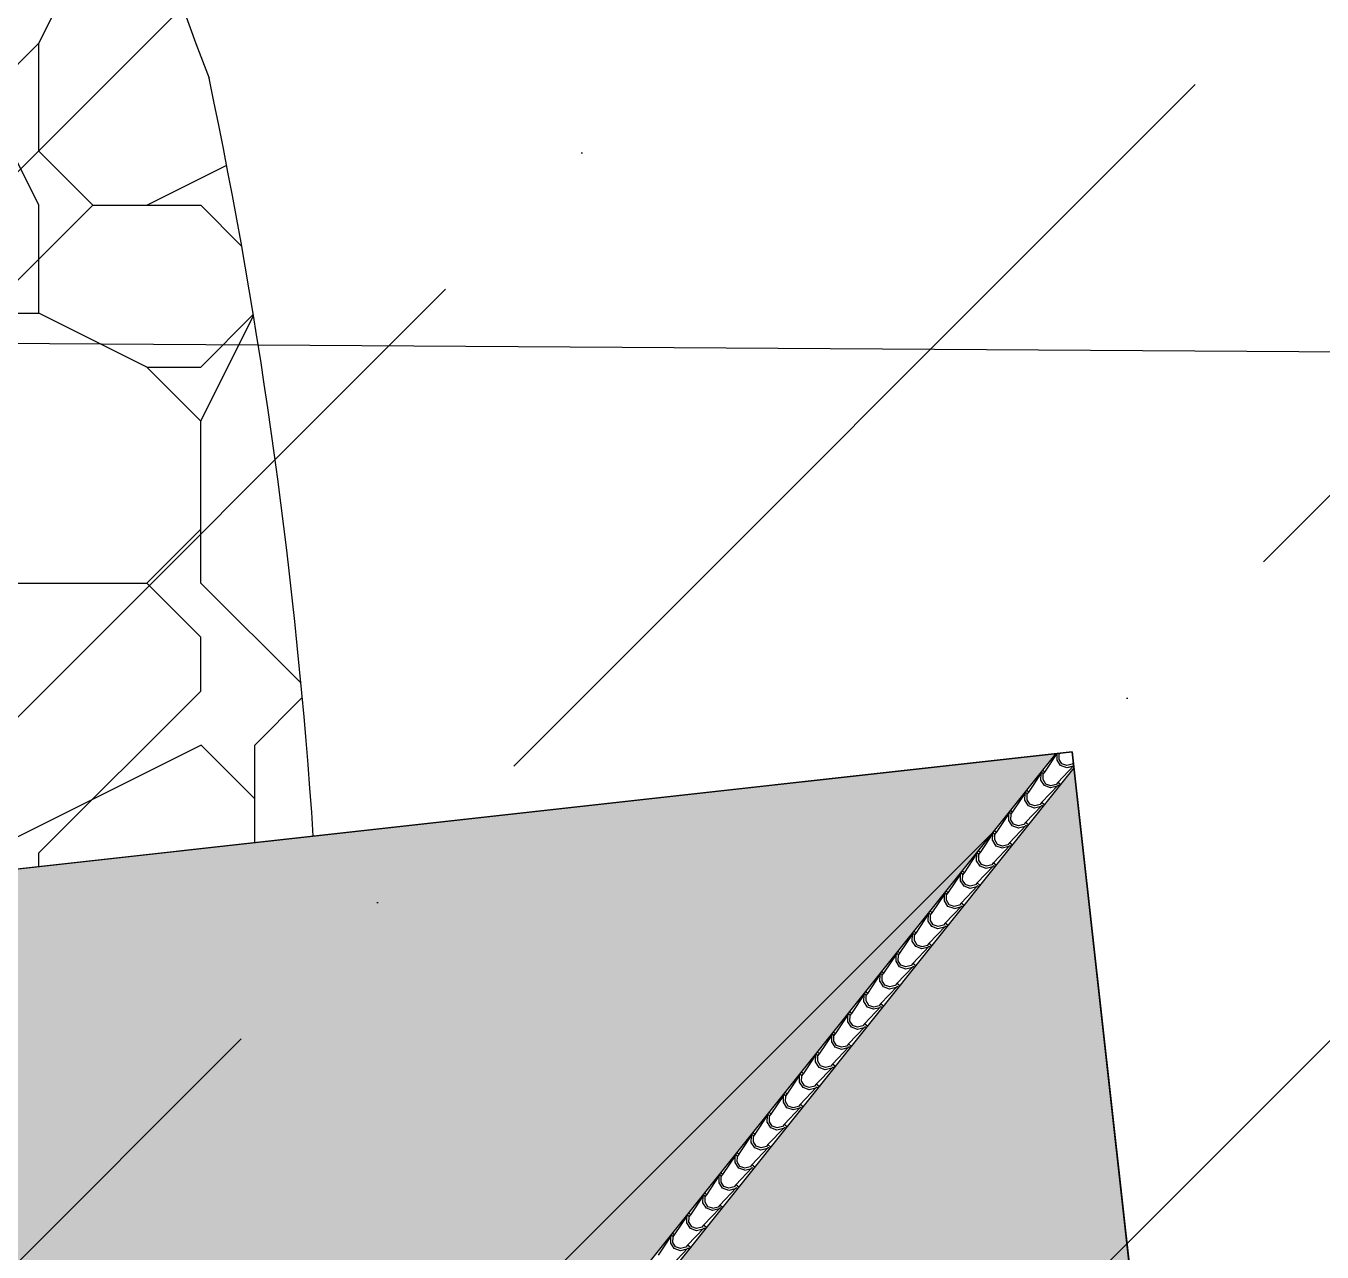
# Model space of a CAD drawing. Header units: millimetres. Extents: x 648844 to 649530, y 1246379 to 1246752.
# Drawn here: x 649294.03 to 649302.43, y 1246489.38 to 1246497.33 of the extents above; entities that cross this region are included whole.
import ezdxf

# ---------------------------------------------------------------- set-up
doc = ezdxf.new("R2010")
doc.units = ezdxf.units.MM
doc.header["$LTSCALE"] = 20
doc.header["$MEASUREMENT"] = 0
doc.layers.get('0').update_dxf_attribs({"linetype": 'CONTINUOUS'})
for name, color, linetype in [('acera', 8, 'CONTINUOUS'), ('quebrada', 5, 'CONTINUOUS'), ('TECHO', 30, 'CONTINUOUS')]:
    doc.layers.add(name, color=color, linetype=linetype)

# ---------------------------------------------------------------- blocks, each defined once
blk = doc.blocks.new('TEJA45')
at = {"layer": 'TECHO'}
for p, q in [((-2.8335, -1.4263), (-2.9517, -1.3271)), ((-3.0274, -1.4027), (-2.9281, -1.5209)), ((-2.8832, -1.4145), (-2.921, -1.4334)), ((-2.8396, -1.4203), (-2.8833, -1.4144)), ((-2.8452, -1.4334), (-2.8807, -1.4287)), ((-2.8256, -1.4184), (-2.8336, -1.4263)), ((-2.8161, -1.4278), (-2.8336, -1.4452)), ((-2.9401, -1.4711), (-2.9342, -1.5148)), ((-2.921, -1.4334), (-2.9399, -1.4712)), ((-2.9281, -1.5209), (-2.9186, -1.5114)), ((-2.9257, -1.4738), (-2.921, -1.5092)), ((-2.9114, -1.443), (-2.9255, -1.4738)), ((-2.921, -1.509), (-2.9092, -1.5209)), ((-2.8807, -1.4288), (-2.9114, -1.443)), ((-2.8336, -1.4452), (-2.8454, -1.4334)), ((-2.7154, -1.5445), (-2.8335, -1.4452)), ((-2.9281, -1.5209), (-2.9316, -1.5244)), ((-2.9186, -1.5303), (-2.9222, -1.5339)), ((-2.9092, -1.5209), (-2.9186, -1.5303)), ((-2.9092, -1.5209), (-2.81, -1.639)), ((-2.8219, -1.5892), (-2.816, -1.633)), ((-2.8028, -1.5515), (-2.8217, -1.5894)), ((-2.8075, -1.5919), (-2.8028, -1.6274)), ((-2.7932, -1.5612), (-2.8074, -1.5919)), ((-2.765, -1.5327), (-2.8029, -1.5516)), ((-2.7625, -1.547), (-2.7932, -1.5612)), ((-2.7214, -1.5385), (-2.7651, -1.5325)), ((-2.7271, -1.5516), (-2.7625, -1.5469)), ((-2.7154, -1.5634), (-2.7272, -1.5516)), ((-2.7074, -1.5365), (-2.7154, -1.5445)), ((-2.698, -1.546), (-2.7154, -1.5634)), ((-2.5972, -1.6626), (-2.7154, -1.5634)), ((-2.8099, -1.639), (-2.8135, -1.6426)), ((-2.8099, -1.639), (-2.8005, -1.6296)), ((-2.8005, -1.6485), (-2.804, -1.652)), ((-2.8028, -1.6272), (-2.791, -1.639)), ((-2.791, -1.639), (-2.8005, -1.6485)), ((-2.7911, -1.639), (-2.6918, -1.7572)), ((-2.6847, -1.6697), (-2.7036, -1.7075)), ((-2.675, -1.6794), (-2.6892, -1.7101)), ((-2.6469, -1.6508), (-2.6847, -1.6697)), ((-2.6444, -1.6652), (-2.6751, -1.6793)), ((-2.6032, -1.6566), (-2.647, -1.6507)), ((-2.6089, -1.6697), (-2.6444, -1.665)), ((-2.5972, -1.6815), (-2.6091, -1.6697)), ((-2.5893, -1.6547), (-2.5972, -1.6626)), ((-2.5798, -1.6641), (-2.5972, -1.6815)), ((-2.7038, -1.7074), (-2.6978, -1.7511)), ((-2.6918, -1.7572), (-2.6953, -1.7607)), ((-2.6918, -1.7572), (-2.6823, -1.7477)), ((-2.6894, -1.7101), (-2.6847, -1.7455)), ((-2.6847, -1.7454), (-2.6729, -1.7572)), ((-2.6729, -1.7572), (-2.6823, -1.7666)), ((-2.6729, -1.7572), (-2.5737, -1.8753)), ((-2.4791, -1.7808), (-2.5972, -1.6815)), ((-2.6823, -1.7666), (-2.6859, -1.7702)), ((-2.5856, -1.8256), (-2.5797, -1.8693)), ((-2.5665, -1.7879), (-2.5854, -1.8257)), ((-2.5712, -1.8282), (-2.5665, -1.8637)), ((-2.5569, -1.7975), (-2.5711, -1.8282)), ((-2.5287, -1.769), (-2.5665, -1.7879)), ((-2.5262, -1.7833), (-2.5569, -1.7975)), ((-2.4851, -1.7748), (-2.5288, -1.7689)), ((-2.4908, -1.7879), (-2.5262, -1.7832)), ((-2.4791, -1.7997), (-2.4909, -1.7879)), ((-2.4711, -1.7728), (-2.4791, -1.7808)), ((-2.4617, -1.7823), (-2.4791, -1.7997)), ((-2.3609, -1.899), (-2.4791, -1.7997)), ((-2.5736, -1.8753), (-2.5772, -1.8789)), ((-2.5736, -1.8753), (-2.5642, -1.8659)), ((-2.5642, -1.8848), (-2.5677, -1.8883)), ((-2.5665, -1.8635), (-2.5547, -1.8753)), ((-2.5547, -1.8753), (-2.5642, -1.8848)), ((-2.5547, -1.8753), (-2.4555, -1.9935)), ((-2.4484, -1.906), (-2.4673, -1.9438)), ((-2.4387, -1.9157), (-2.4529, -1.9464)), ((-2.4106, -1.8871), (-2.4484, -1.9061)), ((-2.408, -1.9015), (-2.4388, -1.9157)), ((-2.3669, -1.8929), (-2.4106, -1.887)), ((-2.3726, -1.9061), (-2.4081, -1.9013)), ((-2.3609, -1.9179), (-2.3727, -1.906)), ((-2.3529, -1.891), (-2.3609, -1.899)), ((-2.3435, -1.9004), (-2.3609, -1.9179)), ((-2.2428, -2.0171), (-2.3609, -1.9179)), ((-2.4674, -1.9437), (-2.4615, -1.9874)), ((-2.4554, -1.9935), (-2.459, -1.9971)), ((-2.4554, -1.9935), (-2.446, -1.984)), ((-2.4531, -1.9464), (-2.4483, -1.9819)), ((-2.446, -2.0029), (-2.4496, -2.0065)), ((-2.4484, -1.9817), (-2.4365, -1.9935)), ((-2.4365, -1.9935), (-2.446, -2.0029)), ((-2.4366, -1.9935), (-2.3373, -2.1117)), ((-2.2924, -2.0053), (-2.3302, -2.0242)), ((-2.2488, -2.0111), (-2.2925, -2.0052)), ((-2.2348, -2.0091), (-2.2428, -2.0171)), ((-2.3493, -2.0619), (-2.3434, -2.1056)), ((-2.3302, -2.0242), (-2.3491, -2.062)), ((-2.3349, -2.0646), (-2.3302, -2.1)), ((-2.3206, -2.0338), (-2.3348, -2.0645)), ((-2.3302, -2.0998), (-2.3184, -2.1116)), ((-2.2899, -2.0196), (-2.3206, -2.0338)), ((-2.2545, -2.0242), (-2.2899, -2.0195)), ((-2.2428, -2.036), (-2.2546, -2.0242)), ((-2.2253, -2.0186), (-2.2428, -2.036)), ((-2.1246, -2.1353), (-2.2428, -2.036)), ((-2.3373, -2.1116), (-2.3409, -2.1152)), ((-2.3373, -2.1116), (-2.3278, -2.1022)), ((-2.3278, -2.1211), (-2.3314, -2.1247)), ((-2.3184, -2.1116), (-2.3278, -2.1211)), ((-2.3184, -2.1117), (-2.2192, -2.2298)), ((-2.2311, -2.18), (-2.2252, -2.2238)), ((-2.212, -2.1423), (-2.2309, -2.1801)), ((-2.2168, -2.1827), (-2.212, -2.2182)), ((-2.2024, -2.152), (-2.2166, -2.1827)), ((-2.1743, -2.1235), (-2.2121, -2.1424)), ((-2.1717, -2.1378), (-2.2024, -2.152)), ((-2.1306, -2.1292), (-2.1743, -2.1233)), ((-2.1363, -2.1424), (-2.1717, -2.1377)), ((-2.1246, -2.1542), (-2.1364, -2.1424)), ((-2.1166, -2.1273), (-2.1246, -2.1353)), ((-2.1072, -2.1368), (-2.1246, -2.1542)), ((-2.0064, -2.2534), (-2.1246, -2.1542)), ((-2.2191, -2.2298), (-2.2227, -2.2334)), ((-2.2191, -2.2298), (-2.2097, -2.2203)), ((-2.2097, -2.2393), (-2.2132, -2.2428)), ((-2.212, -2.218), (-2.2002, -2.2298)), ((-2.2002, -2.2298), (-2.2097, -2.2393)), ((-2.2003, -2.2298), (-2.101, -2.348)), ((-2.0939, -2.2605), (-2.1128, -2.2983)), ((-2.0561, -2.2416), (-2.0939, -2.2605)), ((-2.0536, -2.2559), (-2.0843, -2.2701)), ((-2.0124, -2.2474), (-2.0562, -2.2415)), ((-2.0181, -2.2605), (-2.0536, -2.2558)), ((-2.0064, -2.2723), (-2.0183, -2.2605)), ((-1.9985, -2.2455), (-2.0064, -2.2534)), ((-1.989, -2.2549), (-2.0064, -2.2723)), ((-2.113, -2.2982), (-2.1071, -2.3419)), ((-2.101, -2.348), (-2.1045, -2.3515)), ((-2.101, -2.348), (-2.0915, -2.3385)), ((-2.0986, -2.3009), (-2.0939, -2.3363)), ((-2.0843, -2.2701), (-2.0984, -2.3009)), ((-2.0939, -2.3361), (-2.0821, -2.348)), ((-2.0821, -2.348), (-2.0915, -2.3574)), ((-2.0821, -2.348), (-1.9829, -2.4661)), ((-1.8883, -2.3716), (-2.0064, -2.2723)), ((-2.0915, -2.3574), (-2.0951, -2.361)), ((-1.9948, -2.4163), (-1.9889, -2.4601)), ((-1.9757, -2.3786), (-1.9946, -2.4165)), ((-1.9804, -2.419), (-1.9757, -2.4545)), ((-1.9661, -2.3883), (-1.9803, -2.419)), ((-1.9379, -2.3598), (-1.9758, -2.3787)), ((-1.9354, -2.3741), (-1.9661, -2.3883)), ((-1.8943, -2.3656), (-1.938, -2.3597)), ((-1.9, -2.3787), (-1.9354, -2.374)), ((-1.8883, -2.3905), (-1.9001, -2.3787)), ((-1.8803, -2.3636), (-1.8883, -2.3716)), ((-1.8709, -2.3731), (-1.8883, -2.3905)), ((-1.7701, -2.4897), (-1.8883, -2.3905)), ((-1.9828, -2.4661), (-1.9864, -2.4697)), ((-1.9828, -2.4661), (-1.9734, -2.4567)), ((-1.9734, -2.4756), (-1.9769, -2.4791)), ((-1.9757, -2.4543), (-1.9639, -2.4661)), ((-1.9639, -2.4661), (-1.9734, -2.4756)), ((-1.964, -2.4661), (-1.8647, -2.5843)), ((-1.8576, -2.4968), (-1.8765, -2.5346)), ((-1.8479, -2.5064), (-1.8621, -2.5372)), ((-1.8198, -2.4779), (-1.8576, -2.4968)), ((-1.8173, -2.4923), (-1.848, -2.5064)), ((-1.7761, -2.4837), (-1.8199, -2.4778)), ((-1.7818, -2.4969), (-1.8173, -2.4921)), ((-1.7701, -2.5087), (-1.7819, -2.4968)), ((-1.7622, -2.4818), (-1.7701, -2.4897)), ((-1.7527, -2.4912), (-1.7701, -2.5087)), ((-1.652, -2.6079), (-1.7701, -2.5086)), ((-1.8766, -2.5345), (-1.8707, -2.5782)), ((-1.8647, -2.5843), (-1.8682, -2.5878)), ((-1.8647, -2.5843), (-1.8552, -2.5748)), ((-1.8623, -2.5372), (-1.8576, -2.5726)), ((-1.8552, -2.5937), (-1.8588, -2.5973)), ((-1.8576, -2.5725), (-1.8458, -2.5843)), ((-1.8458, -2.5843), (-1.8552, -2.5937)), ((-1.8458, -2.5843), (-1.7465, -2.7024)), ((-1.7016, -2.5961), (-1.7394, -2.615)), ((-1.658, -2.6019), (-1.7017, -2.596)), ((-1.644, -2.5999), (-1.652, -2.6079)), ((-1.7585, -2.6527), (-1.7526, -2.6964)), ((-1.7394, -2.615), (-1.7583, -2.6528)), ((-1.7441, -2.6553), (-1.7394, -2.6908)), ((-1.7298, -2.6246), (-1.744, -2.6553)), ((-1.6991, -2.6104), (-1.7298, -2.6246)), ((-1.6637, -2.615), (-1.6991, -2.6103)), ((-1.652, -2.6268), (-1.6638, -2.615)), ((-1.6346, -2.6094), (-1.652, -2.6268)), ((-1.5338, -2.7261), (-1.652, -2.6268)), ((-1.7465, -2.7024), (-1.7501, -2.706)), ((-1.7465, -2.7024), (-1.737, -2.693)), ((-1.737, -2.7119), (-1.7406, -2.7154)), ((-1.7394, -2.6906), (-1.7276, -2.7024)), ((-1.7276, -2.7024), (-1.737, -2.7119)), ((-1.7276, -2.7024), (-1.6284, -2.8206)), ((-1.6403, -2.7708), (-1.6344, -2.8145)), ((-1.6213, -2.7331), (-1.6402, -2.7709)), ((-1.6116, -2.7428), (-1.6258, -2.7735)), ((-1.5835, -2.7142), (-1.6213, -2.7332)), ((-1.5809, -2.7286), (-1.6117, -2.7427)), ((-1.5398, -2.72), (-1.5835, -2.7141)), ((-1.5455, -2.7332), (-1.581, -2.7284)), ((-1.5338, -2.745), (-1.5456, -2.7332)), ((-1.5258, -2.7181), (-1.5338, -2.7261)), ((-1.5164, -2.7275), (-1.5338, -2.745)), ((-1.4157, -2.8442), (-1.5338, -2.745)), ((-1.6283, -2.8206), (-1.6319, -2.8242)), ((-1.6283, -2.8206), (-1.6189, -2.8111)), ((-1.626, -2.7735), (-1.6212, -2.8089)), ((-1.6189, -2.83), (-1.6225, -2.8336)), ((-1.6213, -2.8088), (-1.6094, -2.8206)), ((-1.6094, -2.8206), (-1.6189, -2.83)), ((-1.6095, -2.8206), (-1.5102, -2.9388)), ((-1.5031, -2.8513), (-1.522, -2.8891)), ((-1.4653, -2.8324), (-1.5031, -2.8513)), ((-1.4628, -2.8467), (-1.4935, -2.8609)), ((-1.4217, -2.8382), (-1.4654, -2.8323)), ((-1.4274, -2.8513), (-1.4628, -2.8466)), ((-1.4157, -2.8631), (-1.4275, -2.8513)), ((-1.4077, -2.8362), (-1.4157, -2.8442)), ((-1.3982, -2.8457), (-1.4157, -2.8631)), ((-1.5222, -2.889), (-1.5163, -2.9327)), ((-1.5102, -2.9387), (-1.5138, -2.9423)), ((-1.5102, -2.9387), (-1.5007, -2.9293)), ((-1.5078, -2.8917), (-1.5031, -2.9271)), ((-1.4935, -2.8609), (-1.5077, -2.8916)), ((-1.5031, -2.9269), (-1.4913, -2.9387)), ((-1.4913, -2.9387), (-1.5007, -2.9482)), ((-1.4913, -2.9388), (-1.3921, -3.0569)), ((-1.2975, -2.9624), (-1.4157, -2.8631)), ((-1.5007, -2.9482), (-1.5043, -2.9518)), ((-1.404, -3.0071), (-1.3981, -3.0509)), ((-1.3849, -2.9694), (-1.4038, -3.0072)), ((-1.3897, -3.0098), (-1.3849, -3.0453)), ((-1.3753, -2.9791), (-1.3895, -3.0098)), ((-1.3472, -2.9506), (-1.385, -2.9695)), ((-1.3446, -2.9649), (-1.3754, -2.9791)), ((-1.3035, -2.9564), (-1.3472, -2.9504)), ((-1.3092, -2.9695), (-1.3447, -2.9648)), ((-1.2975, -2.9813), (-1.3093, -2.9695)), ((-1.2895, -2.9544), (-1.2975, -2.9624)), ((-1.2801, -2.9639), (-1.2975, -2.9813)), ((-1.1793, -3.0805), (-1.2975, -2.9813)), ((-1.392, -3.0569), (-1.3956, -3.0605)), ((-1.392, -3.0569), (-1.3826, -3.0474)), ((-1.3826, -3.0664), (-1.3861, -3.0699)), ((-1.3849, -3.0451), (-1.3731, -3.0569)), ((-1.3731, -3.0569), (-1.3826, -3.0664)), ((-1.3732, -3.0569), (-1.2739, -3.1751)), ((-1.2668, -3.0876), (-1.2857, -3.1254)), ((-1.2572, -3.0972), (-1.2713, -3.128)), ((-1.229, -3.0687), (-1.2668, -3.0876)), ((-1.2265, -3.083), (-1.2572, -3.0972)), ((-1.1853, -3.0745), (-1.2291, -3.0686)), ((-1.191, -3.0876), (-1.2265, -3.0829)), ((-1.1793, -3.0994), (-1.1912, -3.0876)), ((-1.1714, -3.0726), (-1.1793, -3.0805)), ((-1.1619, -3.082), (-1.1793, -3.0994)), ((-1.0612, -3.1987), (-1.1793, -3.0994)), ((-1.2858, -3.1253), (-1.2799, -3.169)), ((-1.2739, -3.1751), (-1.2774, -3.1786)), ((-1.2739, -3.1751), (-1.2644, -3.1656)), ((-1.2715, -3.128), (-1.2668, -3.1634)), ((-1.2644, -3.1845), (-1.268, -3.1881)), ((-1.2668, -3.1632), (-1.255, -3.1751)), ((-1.255, -3.1751), (-1.2644, -3.1845)), ((-1.255, -3.1751), (-1.1558, -3.2932)), ((-1.1108, -3.1869), (-1.1486, -3.2058)), ((-1.0672, -3.1927), (-1.1109, -3.1868)), ((-1.0532, -3.1907), (-1.0612, -3.1987)), ((-1.1677, -3.2435), (-1.1618, -3.2872)), ((-1.1486, -3.2058), (-1.1675, -3.2436)), ((-1.1533, -3.2461), (-1.1486, -3.2816)), ((-1.139, -3.2154), (-1.1532, -3.2461)), ((-1.1083, -3.2012), (-1.139, -3.2154)), ((-1.0729, -3.2058), (-1.1083, -3.2011)), ((-1.0612, -3.2176), (-1.073, -3.2058)), ((-1.0438, -3.2002), (-1.0612, -3.2176)), ((-0.943, -3.3168), (-1.0612, -3.2176)), ((-1.1557, -3.2932), (-1.1593, -3.2968)), ((-1.1557, -3.2932), (-1.1463, -3.2838)), ((-1.1463, -3.3027), (-1.1498, -3.3062)), ((-1.1486, -3.2814), (-1.1368, -3.2932)), ((-1.1368, -3.2932), (-1.1463, -3.3027)), ((-1.1369, -3.2932), (-1.0376, -3.4114)), ((-1.0495, -3.3616), (-1.0436, -3.4053)), ((-1.0305, -3.3239), (-1.0494, -3.3617)), ((-1.0209, -3.3335), (-1.035, -3.3643)), ((-0.9927, -3.305), (-1.0305, -3.3239)), ((-0.9902, -3.3193), (-1.0209, -3.3335)), ((-0.949, -3.3108), (-0.9927, -3.3049)), ((-0.9547, -3.324), (-0.9902, -3.3192)), ((-0.943, -3.3358), (-0.9548, -3.3239)), ((-0.9351, -3.3089), (-0.943, -3.3168)), ((-0.9256, -3.3183), (-0.943, -3.3358)), ((-0.8249, -3.435), (-0.943, -3.3358)), ((-1.0376, -3.4114), (-1.0411, -3.4149)), ((-1.0376, -3.4114), (-1.0281, -3.4019)), ((-1.0352, -3.3643), (-1.0305, -3.3997)), ((-1.0281, -3.4208), (-1.0317, -3.4244)), ((-1.0305, -3.3996), (-1.0187, -3.4114)), ((-1.0187, -3.4114), (-1.0281, -3.4208)), ((-1.0187, -3.4114), (-0.9194, -3.5295)), ((-0.9123, -3.4421), (-0.9312, -3.4799)), ((-0.8745, -3.4232), (-0.9123, -3.4421)), ((-0.872, -3.4375), (-0.9027, -3.4517)), ((-0.8309, -3.429), (-0.8746, -3.4231)), ((-0.8366, -3.4421), (-0.872, -3.4374)), ((-0.8249, -3.4539), (-0.8367, -3.4421)), ((-0.8169, -3.427), (-0.8249, -3.435)), ((-0.8074, -3.4365), (-0.8249, -3.4539)), ((-0.9314, -3.4798), (-0.9255, -3.5235)), ((-0.9194, -3.5295), (-0.923, -3.5331)), ((-0.9194, -3.5295), (-0.9099, -3.5201)), ((-0.917, -3.4824), (-0.9123, -3.5179)), ((-0.9027, -3.4517), (-0.9169, -3.4824)), ((-0.9123, -3.5177), (-0.9005, -3.5295)), ((-0.9005, -3.5295), (-0.9099, -3.539)), ((-0.9005, -3.5295), (-0.8013, -3.6477)), ((-0.7067, -3.5532), (-0.8249, -3.4539)), ((-0.9099, -3.539), (-0.9135, -3.5426)), ((-0.8132, -3.5979), (-0.8073, -3.6417)), ((-0.7942, -3.5602), (-0.8131, -3.598)), ((-0.7989, -3.6006), (-0.7941, -3.636)), ((-0.7845, -3.5699), (-0.7987, -3.6006)), ((-0.7564, -3.5414), (-0.7942, -3.5603)), ((-0.7538, -3.5557), (-0.7846, -3.5698)), ((-0.7127, -3.5471), (-0.7564, -3.5412)), ((-0.7184, -3.5603), (-0.7539, -3.5555)), ((-0.7067, -3.5721), (-0.7185, -3.5603)), ((-0.6987, -3.5452), (-0.7067, -3.5532)), ((-0.6893, -3.5546), (-0.7067, -3.5721)), ((-0.5885, -3.6713), (-0.7067, -3.5721)), ((-0.8012, -3.6477), (-0.8048, -3.6513)), ((-0.8012, -3.6477), (-0.7918, -3.6382)), ((-0.7918, -3.6571), (-0.7954, -3.6607)), ((-0.7942, -3.6359), (-0.7823, -3.6477)), ((-0.7823, -3.6477), (-0.7918, -3.6571)), ((-0.7824, -3.6477), (-0.6831, -3.7659)), ((-0.676, -3.6784), (-0.6949, -3.7162)), ((-0.6664, -3.688), (-0.6806, -3.7187)), ((-0.6382, -3.6595), (-0.676, -3.6784)), ((-0.6357, -3.6738), (-0.6664, -3.688)), ((-0.5945, -3.6653), (-0.6383, -3.6594)), ((-0.6003, -3.6784), (-0.6357, -3.6737)), ((-0.5886, -3.6902), (-0.6004, -3.6784)), ((-0.5806, -3.6633), (-0.5886, -3.6713)), ((-0.5711, -3.6728), (-0.5886, -3.6902)), ((-0.4704, -3.7895), (-0.5885, -3.6902)), ((-0.6951, -3.7161), (-0.6891, -3.7598)), ((-0.6831, -3.7658), (-0.6867, -3.7694)), ((-0.6831, -3.7658), (-0.6736, -3.7564)), ((-0.6807, -3.7188), (-0.676, -3.7542)), ((-0.6736, -3.7753), (-0.6772, -3.7789)), ((-0.676, -3.754), (-0.6642, -3.7658)), ((-0.6642, -3.7658), (-0.6736, -3.7753)), ((-0.6642, -3.7659), (-0.565, -3.884)), ((-0.52, -3.7777), (-0.5579, -3.7966)), ((-0.4764, -3.7835), (-0.5201, -3.7776)), ((-0.4624, -3.7815), (-0.4704, -3.7895)), ((-0.5769, -3.8342), (-0.571, -3.878)), ((-0.5578, -3.7965), (-0.5767, -3.8344)), ((-0.5626, -3.8369), (-0.5578, -3.8724)), ((-0.5482, -3.8062), (-0.5624, -3.8369)), ((-0.5175, -3.792), (-0.5483, -3.8062)), ((-0.4821, -3.7966), (-0.5176, -3.7919)), ((-0.4704, -3.8084), (-0.4822, -3.7966)), ((-0.453, -3.791), (-0.4704, -3.8084)), ((-0.3522, -3.9076), (-0.4704, -3.8084)), ((-0.5649, -3.884), (-0.5685, -3.8876)), ((-0.5649, -3.884), (-0.5555, -3.8746)), ((-0.5555, -3.8935), (-0.559, -3.897)), ((-0.5578, -3.8722), (-0.546, -3.884)), ((-0.546, -3.884), (-0.5555, -3.8935)), ((-0.5461, -3.884), (-0.4468, -4.0022)), ((-0.4397, -3.9147), (-0.4586, -3.9525)), ((-0.4301, -3.9243), (-0.4443, -3.955)), ((-0.4019, -3.8958), (-0.4397, -3.9147)), ((-0.3994, -3.9101), (-0.4301, -3.9243)), ((-0.3582, -3.9016), (-0.402, -3.8957)), ((-0.364, -3.9147), (-0.3994, -3.91)), ((-0.3522, -3.9265), (-0.3641, -3.9147)), ((-0.3443, -3.8997), (-0.3522, -3.9076)), ((-0.3348, -3.9091), (-0.3522, -3.9265)), ((-0.2341, -4.0258), (-0.3522, -3.9265)), ((-0.4587, -3.9524), (-0.4528, -3.9961)), ((-0.4468, -4.0022), (-0.4503, -4.0057)), ((-0.4468, -4.0022), (-0.4373, -3.9927)), ((-0.4444, -3.9551), (-0.4397, -3.9905)), ((-0.4373, -4.0116), (-0.4409, -4.0152)), ((-0.4397, -3.9903), (-0.4279, -4.0022)), ((-0.4279, -4.0022), (-0.4373, -4.0116)), ((-0.4279, -4.0022), (-0.3287, -4.1203)), ((-0.3215, -4.0329), (-0.3404, -4.0707)), ((-0.2837, -4.014), (-0.3215, -4.0329)), ((-0.2812, -4.0283), (-0.3119, -4.0425)), ((-0.2401, -4.0198), (-0.2838, -4.0139)), ((-0.2458, -4.0329), (-0.2812, -4.0282)), ((-0.2341, -4.0447), (-0.2459, -4.0329)), ((-0.2261, -4.0178), (-0.2341, -4.0258)), ((-0.2167, -4.0273), (-0.2341, -4.0447)), ((-0.3406, -4.0706), (-0.3347, -4.1143)), ((-0.3286, -4.1203), (-0.3192, -4.1109)), ((-0.3262, -4.0732), (-0.3215, -4.1087)), ((-0.3119, -4.0425), (-0.3261, -4.0732)), ((-0.3215, -4.1085), (-0.3097, -4.1203)), ((-0.1159, -4.144), (-0.2341, -4.0447)), ((-0.3286, -4.1203), (-0.3322, -4.1239)), ((-0.3192, -4.1298), (-0.3227, -4.1333)), ((-0.3097, -4.1203), (-0.3192, -4.1298)), ((-0.3097, -4.1203), (-0.2105, -4.2385)), ((-0.2224, -4.1887), (-0.2165, -4.2324)), ((-0.2034, -4.151), (-0.2223, -4.1888)), ((-0.2081, -4.1914), (-0.2034, -4.2268)), ((-0.1938, -4.1606), (-0.2079, -4.1914)), ((-0.1656, -4.1321), (-0.2034, -4.151)), ((-0.1631, -4.1464), (-0.1938, -4.1606)), ((-0.1219, -4.1379), (-0.1656, -4.132)), ((-0.1276, -4.1511), (-0.1631, -4.1463)), ((-0.1159, -4.1629), (-0.1277, -4.151)), ((-0.108, -4.136), (-0.1159, -4.144)), ((-0.0985, -4.1454), (-0.1159, -4.1629)), ((0, -4.2602), (-0.1159, -4.1629)), ((-0.2105, -4.2385), (-0.214, -4.242)), ((-0.2105, -4.2385), (-0.201, -4.229)), ((-0.201, -4.2479), (-0.2046, -4.2515)), ((-0.2034, -4.2267), (-0.1915, -4.2385)), ((-0.1915, -4.2385), (-0.201, -4.2479)), ((-0.1916, -4.2385), (-0.0979, -4.35)), ((-0.0852, -4.2692), (-0.1041, -4.307)), ((-0.0756, -4.2788), (-0.0898, -4.3095)), ((-0.0474, -4.2503), (-0.0852, -4.2692)), ((-0.0449, -4.2646), (-0.0756, -4.2788)), ((-0.0038, -4.2561), (-0.0475, -4.2502)), ((-0.0095, -4.2692), (-0.0449, -4.2645)), ((0, -4.2788), (-0.0096, -4.2692)), ((-0.1043, -4.3069), (-0.0984, -4.35)), ((-0.0899, -4.3095), (-0.0852, -4.345)), ((-0.0857, -4.35), (-0.0828, -4.3472)), ((-0.0852, -4.3448), (-0.08, -4.35))]:
    blk.add_line(p, q, dxfattribs=at)

msp = doc.modelspace()

# ---------------------------------------------------------------- hatches: boundary and pattern name
h = msp.add_hatch()
h.set_pattern_fill('ANSI36', scale=20, style=0)
h.set_pattern_definition([(45, (-526.4316, -3378.368), (1.3258252147, 4.8613591207), [6.25, -1.25, 0, -1.25])])
h.paths.add_polyline_path([(649188.8489, 1246478.7077), (649215.2214, 1246513.0434), (649317.3489, 1246513.661), (649322.2913, 1246459.3036), (649201.5072, 1246459.3036)])
h.paths.add_polyline_path([(649253.0039, 1246474.2307), (649282.478, 1246474.2307), (649282.478, 1246479.6564), (649253.0039, 1246479.6564)], flags=24)
at = {"layer": 'acera'}
h = msp.add_hatch(dxfattribs=at)
h.set_pattern_fill('PETRA11,_O', color=9, scale=7, pattern_type=2)
h.set_pattern_definition([(0, (2687.656, -252.1344), (7, 7), [2.1, -2.45, 0.35, -2.1]), (0, (2690.456, -250.7344), (7, 7), [0.35, -1.75, 1.4, -3.5]), (0, (2691.506, -250.3844), (7, 7), [0.35, -6.65]), (0, (2688.356, -250.0344), (7, 7), [1.4, -5.6]), (0, (2687.656, -249.3344), (7, 7), [0.7, -6.3]), (0, (2692.556, -248.6344), (7, 7), [0.7, -0.35, 0.35, -5.6]), (0, (2689.756, -248.2844), (7, 7), [1.05, -5.95]), (0, (2688.006, -247.5844), (7, 7), [0.7, -6.3]), (0, (2690.806, -246.8844), (7, 7), [0.35, -2.1, 1.05, -3.5]), (0, (2689.406, -246.5344), (7, 7), [0.7, -6.3]), (0, (2691.856, -246.1844), (7, 7), [0.7, -6.3]), (0, (2690.456, -245.8344), (7, 7), [0.7, -6.3]), (0, (2693.256, -245.4844), (7, 7), [0.7, -6.3]), (90, (2687.306, -252.1344), (-7, 7), [1.4, -0.35, 0.7, -2.8, 1.4, -0.35]), (90, (2687.656, -247.5844), (-7, 7), [0.35, -6.65]), (90, (2688.706, -249.6844), (-7, 7), [0.7, -1.4, 0.35, -4.55]), (90, (2689.056, -248.6344), (-7, 7), [0.7, -1.4, 1.05, -3.85]), (90, (2690.106, -250.3844), (-7, 7), [0.35, -3.5, 0.7, -0.35, 0.7, -1.4]), (90, (2690.456, -251.0844), (-7, 7), [0.35, -6.65]), (90, (2691.156, -248.9844), (-7, 7), [0.35, -0.35, 1.05, -5.25]), (90, (2691.506, -250.0344), (-7, 7), [0.7, -2.8, 0.35, -0.35, 0.35, -2.45]), (90, (2692.206, -251.7844), (-7, 7), [1.05, -5.95]), (90, (2692.906, -246.5344), (-7, 7), [0.35, -0.35, 0.35, -5.95]), (90, (2693.256, -248.2844), (-7, 7), [1.05, -5.95]), (90, (2694.131, -248.8094), (-7, 7), [0.35, -6.65]), (45, (2689.756, -252.1344), (8e-16, 7), [0.49497, -9.404524937]), (45, (2689.056, -245.4844), (8e-16, 7), [0.49497, -1.48491, 1.48491, -6.434704937]), (45, (2689.756, -246.5344), (8e-16, 7), [0.98994, -2.4748738, 0.49497, -5.939711137]), (45, (2691.156, -246.8844), (8e-16, 7), [0.98994, -3.464825, 0.49497, -4.949759937]), (45, (2688.356, -250.0344), (8e-16, 7), [0.49497, -9.404524937]), (45, (2690.106, -250.0344), (8e-16, 7), [1.484924, -8.414570937]), (45, (2691.506, -249.3344), (8e-16, 7), [0.49497, -2.969848, 0.49497, -5.939706937]), (45, (2692.556, -248.6344), (8e-16, 7), [0.98994, -8.909554937]), (45, (2693.956, -248.6344), (8e-16, 7), [0.98994, -8.909554937]), (45, (2693.956, -250.7344), (8e-16, 7), [0.49497, -9.404524937]), (45, (2693.256, -247.2344), (8e-16, 7), [0.49497, -9.404524937]), (45, (2692.556, -246.1844), (8e-16, 7), [0.49497, -9.404524937]), (45, (2693.956, -245.4844), (8e-16, 7), [0.49497, -9.404524937]), (45, (2687.306, -245.4844), (8e-16, 7), [0.49497, -9.404524937]), (45, (2690.806, -248.2844), (8e-16, 7), [0.49497, -9.404524937]), (45, (2691.506, -245.4844), (8e-16, 7), [0.49497, -3.464825, 0.49497, -5.444729937]), (45, (2688.356, -249.3344), (8e-16, 7), [0.98994, -8.909554937]), (45, (2688.356, -247.5844), (8e-16, 7), [1.48491, -8.414584937]), (135, (2687.656, -249.3344), (-7, 8e-16), [0.74249, -9.157004937]), (135, (2691.506, -249.6844), (-7, 8e-16), [0.49497, -9.404524937]), (135, (2693.606, -248.6344), (-7, 8e-16), [0.49497, -9.404524937]), (135, (2691.156, -247.2344), (-7, 8e-16), [0.49497, -9.404524937]), (135, (2691.506, -246.1844), (-7, 8e-16), [0.49497, -9.404524937]), (135, (2690.456, -245.8344), (-7, 8e-16), [0.49497, -9.404524937]), (135, (2691.856, -246.1844), (-7, 8e-16), [0.49497, -9.404524937]), (135, (2687.656, -250.3844), (-7, 8e-16), [0.49497, -9.404524937]), (135, (2689.056, -247.9344), (-7, 8e-16), [0.49497, -9.404524937]), (135, (2689.056, -250.0344), (-7, 8e-16), [0.98994, -8.909554937]), (135, (2690.456, -250.7344), (-7, 8e-16), [0.98994, -8.909554937]), (135, (2693.256, -246.8844), (-7, 8e-16), [0.98994, -8.909554937]), (135, (2691.156, -248.6344), (-7, 8e-16), [0.49497, -9.404524937]), (135, (2692.206, -250.7344), (-7, 8e-16), [0.98994, -5.939696, 0.49497, -2.474888937]), (135, (2688.006, -247.5844), (-7, 8e-16), [0.98994, -1.9798989, 0.98994, -5.939716037]), (135, (2687.306, -251.4344), (-7, 8e-16), [0.9898, -2.4752, 0.9898, -2.4752, 0.4949, -2.474594937]), (26.56505118, (2689.7562, -250.0344), (7, 4e-10), [1.5652, -0.7826, 0.7826, -12.522075839]), (26.56505118, (2690.8062, -245.8344), (7, 4e-10), [1.5652, -14.08727584]), (26.56505118, (2690.8062, -250.7344), (7, 4e-10), [0.7826, -14.86987584]), (26.56505118, (2687.6562, -250.3844), (7, 4e-10), [0.7826, -14.86987584]), (26.56505118, (2689.0562, -248.6344), (7, 4e-10), [0.7826, -14.86987584]), (26.56505118, (2687.6562, -247.9344), (7, 4e-10), [0.7826, -14.86987584]), (63.43494882, (2688.7062, -247.2344), (4e-10, 7), [0.7826, -14.86987584]), (63.43494882, (2691.1562, -247.2344), (4e-10, 7), [0.7826, -14.86987584]), (63.43494882, (2691.8562, -252.1344), (4e-10, 7), [0.7826, -14.86987584]), (63.43494882, (2687.3062, -248.2844), (4e-10, 7), [0.7826, -14.86987584]), (63.43494882, (2690.1062, -251.7844), (4e-10, 7), [0.7826, -5.4782, 0.7826, -8.609075839]), (116.56505118, (2689.0562, -245.8344), (-4e-10, 7), [0.7826, -14.86987584]), (116.56505118, (2693.2562, -247.2344), (-4e-10, 7), [0.7826, -14.86987584]), (116.56505118, (2690.1062, -245.8344), (-4e-10, 7), [0.7826, -14.86987584]), (116.56505118, (2687.3062, -249.6844), (-4e-10, 7), [0.7826, -14.86987584]), (153.43494882, (2692.5562, -250.7344), (-7, 4e-10), [0.7826, -14.86987584]), (153.43494882, (2693.9562, -248.9844), (-7, 4e-10), [0.7826, -14.86987584]), (153.43494882, (2689.7562, -248.2844), (-7, 4e-10), [0.7826, -14.86987584]), (153.43494882, (2690.8062, -246.8844), (-7, 4e-10), [0.7826, -14.86987584]), (153.43494882, (2693.2562, -245.4844), (-7, 4e-10), [0.7826, -14.86987584]), (153.43494882, (2688.3562, -252.1344), (-7, 4e-10), [1.1739, -14.47857584])])
h.paths.add_polyline_path([(649297.3415, 1246511.2417), (649295.3191, 1246511.9499, 0.254928), (649293.1925, 1246497.0073), (649293.4593, 1246495.1136, -0.018407), (649293.853, 1246491.8534), (649295.8911, 1246492.0801, 0.035147), (649295.2156, 1246496.9941, -0.267227)])
at = {"layer": 'TECHO'}
h = msp.add_hatch(dxfattribs=at)
h.set_pattern_fill('SPANTILE', color=9, scale=0.205, angle=114.7225, style=0, pattern_type=2)
h.set_pattern_definition([(91.377224, (649238.331515, 1246499.899727), (0.068207146, -2.4675844697), [0.18931176, -4.5434808]), (186.34692, (649238.32696, 1246500.08898), (-0.2264059, 0.1810811), [0.0164, -0.1886]), (6.34692, (649238.1214, 1246500.08262), (0.2264059, -0.1810811), [0.0574, -0.1476]), (276.34692, (649238.17846, 1246500.08897), (-0.1810811, -0.2264059), [0.0205, -0.1845]), (96.34692, (649238.31112, 1246500.0831), (0.1810811, 0.2264059), [0.0205, -0.1845]), (6.34692, (649238.30885, 1246500.10347), (0.2264059, -0.1810811), [0.0164, -0.1886]), (6.34692, (649238.12322, 1246500.06632), (0.2264059, -0.1810811), [0.041, -0.164]), (281.316624, (649238.16397, 1246500.070854), (0.4756906117, -2.4222600545), [0.18931176, -4.5434808]), (313.650824, (649238.165103, 1246500.0606666), (-3.0339237984, 3.1690308165), [0.05412164, -5.35803375]), (347.91202, (649238.20246, 1246500.021506), (0.430149465, -0.15841836), [0.0518613, -0.5964055]), (24.78182, (649238.25317, 1246500.010646), (-0.38482473, -0.249068), [0.0518613, -0.5964055]), (59.043024, (649238.300258, 1246500.032384), (2.2634015556, 3.75825269625), [0.05412164, -5.35803375]), (346.122024, (649238.211062, 1246500.036902), (-2.3318277938, 0.5656893258), [0.0415094, -4.10942426]), (26.571824, (649238.251359, 1246500.026945), (2.1505281793, 1.0642621027), [0.0415094, -4.10942426]), (58.941524, (649238.288484, 1246500.045513), (1.7428259788, 2.8752882881), [0.04387184, -4.3433196]), (313.752324, (649238.180723, 1246500.068592), (-2.3320481566, 2.4220397452), [0.04387184, -4.3433196])])
h.paths.add_polyline_path([(649294.011, 1246487.5696), (649289.2896, 1246491.3458), (649300.707, 1246492.6158), (649296.9308, 1246487.8944)])
h = msp.add_hatch(dxfattribs=at)
h.set_pattern_fill('SPANTILE', color=9, scale=0.205, angle=384.7225, style=0, pattern_type=2)
h.set_pattern_definition([(11.316624, (649348.480124, 1246512.547592), (-2.4222600545, -0.4756906117), [0.18931176, -4.5434808]), (276.34692, (649348.66576, 1246512.58474), (0.2264059, -0.1810811), [0.0164, -0.1886]), (96.34692, (649348.70472, 1246512.3828), (-0.2264059, 0.1810811), [0.0574, -0.1476]), (186.34692, (649348.69837, 1246512.43986), (-0.1810811, -0.2264059), [0.0205, -0.1845]), (6.34692, (649348.6635, 1246512.56799), (0.1810811, 0.2264059), [0.0205, -0.1845]), (96.34692, (649348.68387, 1246512.57025), (-0.2264059, 0.1810811), [0.0164, -0.1886]), (96.34692, (649348.68842, 1246512.381), (-0.2264059, 0.1810811), [0.041, -0.164]), (181.377224, (649348.683885, 1246512.421746), (-2.4675844697, -0.068207146), [0.18931176, -4.5434808]), (149.043024, (649348.673698, 1246512.420613), (3.7582526963, -2.2634015556), [0.05412164, -5.35803375]), (114.78182, (649348.627286, 1246512.44845), (-0.249068, 0.38482473), [0.0518613, -0.5964055]), (77.91202, (649348.60555, 1246512.49554), (-0.15841836, -0.430149465), [0.0518613, -0.5964055]), (43.650824, (649348.616408, 1246512.5462495), (3.1690308165, 3.0339237984), [0.05412164, -5.35803375]), (116.571824, (649348.640415, 1246512.460226), (1.0642621027, -2.1505281793), [0.0415094, -4.10942426]), (76.122024, (649348.621847, 1246512.497351), (0.5656893258, 2.3318277938), [0.0415094, -4.10942426]), (43.752324, (649348.631803, 1246512.537649), (2.4220397452, 2.3320481566), [0.04387184, -4.3433196]), (148.941524, (649348.677997, 1246512.437592), (2.8752882881, -1.7428259788), [0.04387184, -4.3433196])])
h.paths.add_polyline_path([(649301.7625, 1246484.0862), (649297.0754, 1246487.835), (649300.8242, 1246492.5221)])

# ---------------------------------------------------------------- linework, layer by layer
at = {"color": 9}
msp.add_lwpolyline([(649301.7742, 1246483.9808), (649300.8125, 1246492.6275), (649289.1842, 1246491.3341), (649290.1459, 1246482.6874), (649301.7742, 1246483.9808)], dxfattribs=at)
at = {"layer": 'acera', "color": 9}
for centre, radius, start, end in [((649307.9572, 1246502.5286), 15.7633, 143.2967, 200.50345), ((649308.6557, 1246502.2711), 14.439, 141.5906, 201.43613), ((649260.643, 1246489.7379), 35.3258, 3.80165, 11.85347)]:
    msp.add_arc(centre, radius, start, end, dxfattribs=at)
at = {"layer": 'quebrada', "color": 0}
msp.add_line((649202.027, 1246495.865), (649319.0353, 1246495.1136), dxfattribs=at)
at = {"layer": 'TECHO', "color": 9}
for p, q in [((649289.1842, 1246491.3341), (649300.8125, 1246492.6275)), ((649296.9308, 1246487.8944), (649300.707, 1246492.6158)), ((649297.0754, 1246487.835), (649300.8242, 1246492.5221))]:
    msp.add_line(p, q, dxfattribs=at)
at = {"layer": 'TECHO'}
for p, q in [((649300.8125, 1246492.6275), (649301.7742, 1246483.9808)), ((649301.7742, 1246483.9808), (649300.8125, 1246492.6275))]:
    msp.add_line(p, q, dxfattribs=at)

# ---------------------------------------------------------------- block references
at = {"color": 9, "xscale": -1, "rotation": 186.3469244876338}
msp.add_blockref('TEJA45', (649301.2933, 1246488.3041), dxfattribs=at)

doc.saveas('drawing.dxf')
